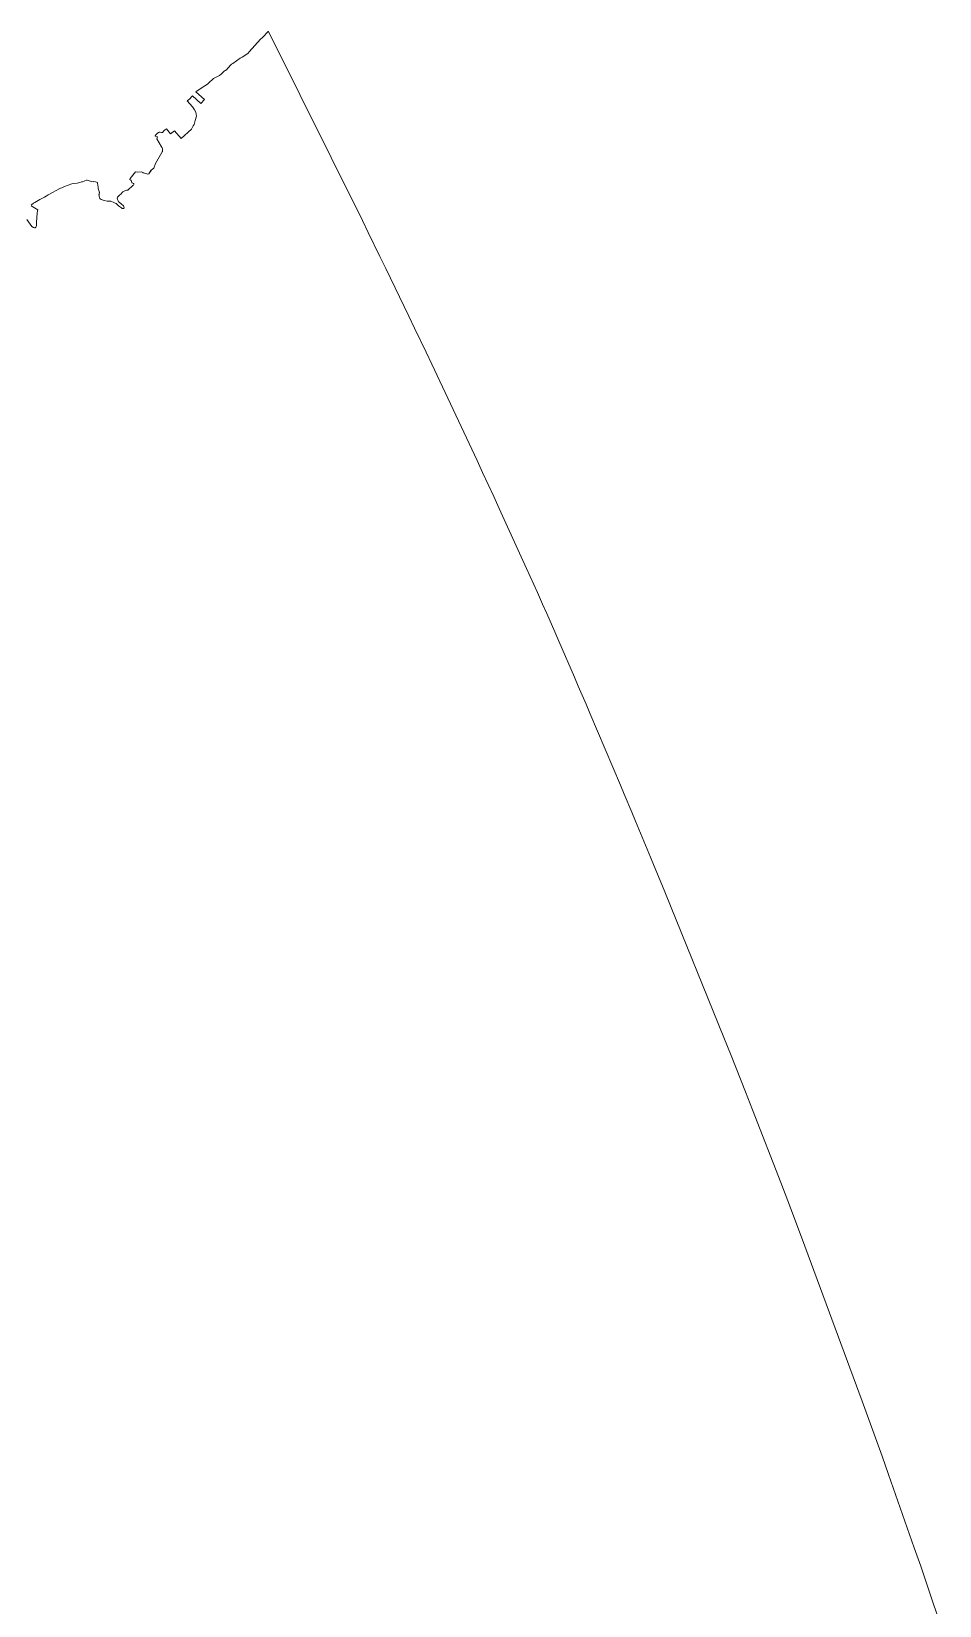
# Model space of a CAD drawing. Header units: metres. Extents: x 3 to 1027712, y 40 to 4430649.
# Drawn here: x 1026868 to 1027241, y 4427257 to 4427902 of the extents above; entities that cross this region are included whole.
import ezdxf

# ---------------------------------------------------------------- set-up
doc = ezdxf.new("R2010")
doc.units = ezdxf.units.M
doc.header["$MEASUREMENT"] = 0
doc.layers.add('RN_LIC_5_km', color=7, linetype='Continuous', lineweight=9, true_color=0xe5f2bf)
doc.layers.add('RN_ZEPA_5_km', color=7, linetype='Continuous', lineweight=9, true_color=0xc2d3f2)

msp = doc.modelspace()

# ---------------------------------------------------------------- linework, layer by layer
at = {"layer": 'RN_LIC_5_km'}
for points in [[(1026868.04, 4427830.96), (1026868.32, 4427831.23), (1026868.81, 4427831.57), (1026869.04, 4427831.69), (1026869.57, 4427832.07), (1026870.91, 4427832.89), (1026871.64, 4427833.22), (1026872.98, 4427833.9), (1026873.58, 4427834.22), (1026874.13, 4427834.62), (1026875.02, 4427835.12), (1026880.13, 4427837.88), (1026880.64, 4427838.04), (1026881.7, 4427838.5), (1026884.69, 4427839.66), (1026885.23, 4427839.77), (1026886.92, 4427839.97), (1026888.02, 4427840.21), (1026888.67, 4427840.44), (1026889.14, 4427840.52), (1026889.74, 4427840.7), (1026890.09, 4427840.9), (1026890.68, 4427841.14), (1026891.01, 4427841.16), (1026891.5, 4427841.09), (1026891.87, 4427840.93), (1026892.91, 4427840.58), (1026893.42, 4427840.5), (1026893.82, 4427840.57), (1026894.37, 4427840.54), (1026895.19, 4427840.24), (1026895.26, 4427840.09), (1026895.3, 4427839.88), (1026895.55, 4427838.28), (1026895.59, 4427837.76), (1026895.83, 4427836.86), (1026895.97, 4427836.44), (1026896.05, 4427836.26), (1026895.9, 4427835.34), (1026895.84, 4427835.13), (1026896.07, 4427834.14), (1026896.22, 4427833.71), (1026896.33, 4427833.52), (1026896.79, 4427833.27), (1026897.59, 4427833.01), (1026897.97, 4427832.84), (1026899.25, 4427832.61), (1026899.81, 4427832.56), (1026900.41, 4427832.61), (1026900.74, 4427832.58), (1026901.96, 4427832.02), (1026902.57, 4427831.7), (1026902.85, 4427831.58), (1026903.52, 4427831.03), (1026903.88, 4427830.63), (1026905.11, 4427829.75), (1026905.36, 4427829.6), (1026905.66, 4427829.53), (1026906, 4427829.59), (1026906.13, 4427829.66), (1026906.19, 4427829.82), (1026906.01, 4427830.41), (1026905.91, 4427830.65), (1026905, 4427831.46), (1026904.14, 4427832.11), (1026903.9, 4427832.33), (1026903.7, 4427832.63), (1026903.58, 4427832.9), (1026903.45, 4427833.29), (1026903.38, 4427833.98), (1026903.4, 4427834.13), (1026904.43, 4427835.09), (1026904.89, 4427835.45), (1026905.12, 4427835.72), (1026905.24, 4427835.97), (1026905.65, 4427836.36), (1026906.22, 4427836.72), (1026906.74, 4427836.94), (1026907.12, 4427837.03), (1026907.4, 4427837.02), (1026907.65, 4427837.11), (1026909.78, 4427838.96), (1026909.99, 4427839.15), (1026910.1, 4427839.37), (1026910.1, 4427839.65), (1026910.04, 4427839.8), (1026909.54, 4427840.06), (1026909.41, 4427840.1), (1026909.14, 4427840.79), (1026909.08, 4427841), (1026908.94, 4427841.17), (1026908.56, 4427841.5), (1026908.6, 4427841.79), (1026910.87, 4427844.63), (1026911.61, 4427844.51), (1026913.32, 4427844.62), (1026913.83, 4427844.26), (1026913.97, 4427844.12), (1026915.45, 4427843.73), (1026915.8, 4427843.67), (1026916.15, 4427843.71), (1026916.34, 4427843.8), (1026917.21, 4427845.07), (1026917.32, 4427845.27), (1026918.43, 4427846.07), (1026919.08, 4427847.94), (1026921.69, 4427852.52), (1026921.78, 4427852.72), (1026921.86, 4427852.93), (1026921.91, 4427853.13), (1026921.95, 4427853.36), (1026921.95, 4427853.57), (1026921.95, 4427853.79), (1026921.91, 4427854.01), (1026921.86, 4427854.21), (1026921.79, 4427854.42), (1026921.68, 4427854.62), (1026921.57, 4427854.81), (1026921.52, 4427854.89), (1026919.66, 4427858.17), (1026919.82, 4427858.87), (1026918.97, 4427859.26), (1026918.93, 4427859.36), (1026919.32, 4427859.96), (1026919.67, 4427860.31), (1026919.74, 4427860.37), (1026920.28, 4427860.76), (1026920.55, 4427860.81), (1026920.93, 4427860.8), (1026921.49, 4427860.67), (1026921.86, 4427860.68), (1026922.17, 4427861), (1026922.25, 4427861.11), (1026922.5, 4427861.46), (1026922.74, 4427861.62), (1026923, 4427861.76), (1026923.47, 4427862.14), (1026923.5, 4427862.15), (1026925.25, 4427860.14), (1026926.83, 4427861.39), (1026929.59, 4427858.2), (1026933.79, 4427862.12), (1026934.47, 4427863.41), (1026934.88, 4427864.02), (1026935.32, 4427865.6), (1026935.87, 4427867.44), (1026935.56, 4427869.04), (1026935.06, 4427870.05), (1026934.3, 4427871.3), (1026932.08, 4427873.68), (1026932.62, 4427874.11), (1026933.18, 4427874.47), (1026934.01, 4427875.48), (1026934.22, 4427875.71), (1026937.72, 4427872.66), (1026939.11, 4427874.25), (1026935.6, 4427877.4), (1026938.22, 4427879.15), (1026940.4, 4427880.57), (1026940.8, 4427880.94), (1026942.87, 4427882.8), (1026943.37, 4427883.11), (1026944.2, 4427883.51), (1026945.3, 4427884.14), (1026945.99, 4427884.66), (1026946.42, 4427885.11), (1026947.38, 4427885.96), (1026947.78, 4427886.18), (1026948.35, 4427886.6), (1026948.63, 4427886.93), (1026950.29, 4427888.72), (1026950.73, 4427889.05), (1026953.77, 4427891.19), (1026954.64, 4427891.67), (1026956.56, 4427892.86), (1026957.04, 4427893.27), (1026957.53, 4427893.83), (1026962.18, 4427898.99), (1026962.78, 4427899.5), (1026963.2, 4427899.99), (1026964.95, 4427901.87), (1026965.33, 4427902.12), (1026965.37, 4427902.14), (1027003.91, 4427824.57), (1027006.33, 4427819.68), (1027011.13, 4427809.89), (1027013.51, 4427804.98), (1027023.01, 4427785.34), (1027025.37, 4427780.42), (1027030.06, 4427770.57), (1027032.4, 4427765.64), (1027050.96, 4427726.14), (1027053.25, 4427721.22), (1027057.82, 4427711.38), (1027060.09, 4427706.45), (1027069.1, 4427686.71), (1027071.32, 4427681.83), (1027075.72, 4427672.05), (1027077.86, 4427667.27), (1027079.56, 4427663.42), (1027082.85, 4427655.92), (1027084.5, 4427652.15), (1027090.92, 4427637.35), (1027092.52, 4427633.64), (1027095.71, 4427626.22), (1027097.3, 4427622.51), (1027109.82, 4427593.02), (1027111.38, 4427589.33), (1027114.48, 4427581.95), (1027116.02, 4427578.25), (1027122.17, 4427563.46), (1027123.69, 4427559.76), (1027126.74, 4427552.35), (1027128.25, 4427548.64), (1027152.26, 4427489.5), (1027155.23, 4427482.1), (1027161.12, 4427467.26), (1027164.03, 4427459.84), (1027175.56, 4427430.08), (1027178.42, 4427422.62), (1027184.06, 4427407.7), (1027186.86, 4427400.23), (1027208.97, 4427340.36), (1027211.7, 4427332.87), (1027217.11, 4427317.85), (1027219.79, 4427310.33), (1027230.37, 4427280.22), (1027232.99, 4427272.68), (1027238.16, 4427257.58), (1027240.71, 4427250.03)], [(1026866.22, 4427824.97), (1026868.36, 4427822.2), (1026869.04, 4427821.71), (1026869.38, 4427821.6), (1026869.63, 4427821.68), (1026869.92, 4427821.85), (1026870.14, 4427822.12), (1026870.26, 4427822.5), (1026870.21, 4427823.95), (1026870.53, 4427827.62), (1026870.71, 4427828.57), (1026870.8, 4427829.06), (1026868.75, 4427830.25), (1026868.06, 4427830.67)]]:
    msp.add_lwpolyline(points, dxfattribs=at)
at = {"layer": 'RN_ZEPA_5_km'}
for points in [[(1026868.04, 4427830.96), (1026868.31, 4427831.23), (1026868.8, 4427831.57), (1026869.04, 4427831.69), (1026869.57, 4427832.07), (1026870.91, 4427832.89), (1026871.64, 4427833.22), (1026872.98, 4427833.9), (1026873.57, 4427834.22), (1026874.13, 4427834.62), (1026875.02, 4427835.12), (1026880.13, 4427837.88), (1026880.64, 4427838.04), (1026881.7, 4427838.5), (1026884.69, 4427839.66), (1026885.23, 4427839.77), (1026886.91, 4427839.97), (1026888.02, 4427840.21), (1026888.67, 4427840.44), (1026889.14, 4427840.52), (1026889.74, 4427840.7), (1026890.09, 4427840.9), (1026890.68, 4427841.14), (1026891.01, 4427841.16), (1026891.5, 4427841.09), (1026891.87, 4427840.93), (1026892.91, 4427840.58), (1026893.42, 4427840.5), (1026893.82, 4427840.57), (1026894.37, 4427840.54), (1026895.19, 4427840.24), (1026895.26, 4427840.09), (1026895.3, 4427839.88), (1026895.55, 4427838.28), (1026895.59, 4427837.76), (1026895.83, 4427836.86), (1026895.97, 4427836.44), (1026896.04, 4427836.26), (1026895.9, 4427835.34), (1026895.84, 4427835.13), (1026896.07, 4427834.14), (1026896.22, 4427833.71), (1026896.33, 4427833.52), (1026896.79, 4427833.27), (1026897.59, 4427833.01), (1026897.96, 4427832.84), (1026899.25, 4427832.61), (1026899.81, 4427832.56), (1026900.41, 4427832.61), (1026900.74, 4427832.58), (1026901.96, 4427832.02), (1026902.57, 4427831.7), (1026902.85, 4427831.58), (1026903.52, 4427831.03), (1026903.88, 4427830.63), (1026905.11, 4427829.75), (1026905.36, 4427829.6), (1026905.66, 4427829.53), (1026906, 4427829.59), (1026906.13, 4427829.66), (1026906.19, 4427829.82), (1026906.01, 4427830.41), (1026905.91, 4427830.65), (1026905, 4427831.46), (1026904.14, 4427832.11), (1026903.9, 4427832.33), (1026903.7, 4427832.63), (1026903.58, 4427832.9), (1026903.45, 4427833.29), (1026903.38, 4427833.98), (1026903.4, 4427834.13), (1026904.43, 4427835.09), (1026904.89, 4427835.45), (1026905.12, 4427835.72), (1026905.24, 4427835.97), (1026905.65, 4427836.36), (1026906.22, 4427836.72), (1026906.74, 4427836.94), (1026907.12, 4427837.03), (1026907.4, 4427837.02), (1026907.65, 4427837.11), (1026909.78, 4427838.96), (1026909.99, 4427839.15), (1026910.1, 4427839.37), (1026910.1, 4427839.65), (1026910.04, 4427839.8), (1026909.54, 4427840.06), (1026909.41, 4427840.1), (1026909.14, 4427840.79), (1026909.08, 4427841), (1026908.94, 4427841.17), (1026908.55, 4427841.5), (1026908.6, 4427841.79), (1026910.87, 4427844.63), (1026911.61, 4427844.51), (1026913.32, 4427844.62), (1026913.83, 4427844.26), (1026913.97, 4427844.12), (1026915.44, 4427843.73), (1026915.8, 4427843.67), (1026916.15, 4427843.71), (1026916.34, 4427843.8), (1026917.2, 4427845.07), (1026917.32, 4427845.27), (1026918.42, 4427846.07), (1026919.08, 4427847.94), (1026921.69, 4427852.52), (1026921.78, 4427852.72), (1026921.85, 4427852.93), (1026921.91, 4427853.13), (1026921.95, 4427853.36), (1026921.95, 4427853.57), (1026921.95, 4427853.79), (1026921.91, 4427854.01), (1026921.86, 4427854.21), (1026921.78, 4427854.42), (1026921.68, 4427854.62), (1026921.57, 4427854.81), (1026921.52, 4427854.89), (1026919.66, 4427858.17), (1026919.82, 4427858.87), (1026918.96, 4427859.26), (1026918.93, 4427859.36), (1026919.32, 4427859.96), (1026919.67, 4427860.31), (1026919.73, 4427860.37), (1026920.28, 4427860.76), (1026920.55, 4427860.81), (1026920.93, 4427860.8), (1026921.48, 4427860.67), (1026921.86, 4427860.68), (1026922.17, 4427861), (1026922.25, 4427861.11), (1026922.5, 4427861.46), (1026922.74, 4427861.62), (1026923, 4427861.76), (1026923.47, 4427862.14), (1026923.5, 4427862.15), (1026925.25, 4427860.14), (1026926.83, 4427861.39), (1026929.59, 4427858.2), (1026933.79, 4427862.12), (1026934.47, 4427863.41), (1026934.88, 4427864.02), (1026935.32, 4427865.6), (1026935.87, 4427867.44), (1026935.56, 4427869.04), (1026935.06, 4427870.05), (1026934.29, 4427871.3), (1026932.08, 4427873.68), (1026932.62, 4427874.11), (1026933.18, 4427874.47), (1026934.01, 4427875.48), (1026934.22, 4427875.71), (1026937.72, 4427872.66), (1026939.1, 4427874.25), (1026935.6, 4427877.4), (1026938.22, 4427879.15), (1026940.4, 4427880.57), (1026940.8, 4427880.94), (1026942.87, 4427882.8), (1026943.37, 4427883.11), (1026944.2, 4427883.51), (1026945.3, 4427884.14), (1026945.99, 4427884.66), (1026946.42, 4427885.11), (1026947.38, 4427885.96), (1026947.78, 4427886.18), (1026948.35, 4427886.6), (1026948.63, 4427886.93), (1026950.29, 4427888.72), (1026950.73, 4427889.05), (1026953.77, 4427891.19), (1026954.64, 4427891.67), (1026956.56, 4427892.86), (1026957.04, 4427893.27), (1026957.53, 4427893.83), (1026962.18, 4427898.99), (1026962.78, 4427899.5), (1026963.2, 4427899.99), (1026964.95, 4427901.87), (1026965.33, 4427902.12), (1026965.37, 4427902.14), (1027003.91, 4427824.57), (1027006.33, 4427819.68), (1027011.13, 4427809.89), (1027013.51, 4427804.98), (1027023.01, 4427785.34), (1027025.37, 4427780.42), (1027030.06, 4427770.57), (1027032.4, 4427765.64), (1027050.96, 4427726.14), (1027053.25, 4427721.22), (1027057.82, 4427711.38), (1027060.09, 4427706.45), (1027069.1, 4427686.71), (1027071.32, 4427681.83), (1027075.72, 4427672.05), (1027077.86, 4427667.27), (1027079.56, 4427663.42), (1027082.85, 4427655.92), (1027084.5, 4427652.15), (1027090.92, 4427637.35), (1027092.52, 4427633.64), (1027095.71, 4427626.22), (1027097.3, 4427622.51), (1027109.82, 4427593.02), (1027111.38, 4427589.33), (1027114.48, 4427581.95), (1027116.02, 4427578.25), (1027122.17, 4427563.46), (1027123.69, 4427559.76), (1027126.74, 4427552.35), (1027128.25, 4427548.64), (1027152.26, 4427489.5), (1027155.23, 4427482.1), (1027161.12, 4427467.26), (1027164.03, 4427459.84), (1027175.56, 4427430.08), (1027178.42, 4427422.62), (1027184.06, 4427407.7), (1027186.86, 4427400.23), (1027208.97, 4427340.36), (1027211.7, 4427332.87), (1027217.11, 4427317.85), (1027219.79, 4427310.33), (1027230.37, 4427280.22), (1027232.99, 4427272.68), (1027238.16, 4427257.58), (1027240.71, 4427250.03)], [(1026866.22, 4427824.97), (1026868.36, 4427822.2), (1026869.04, 4427821.71), (1026869.38, 4427821.6), (1026869.63, 4427821.68), (1026869.92, 4427821.85), (1026870.14, 4427822.12), (1026870.26, 4427822.5), (1026870.21, 4427823.95), (1026870.53, 4427827.62), (1026870.71, 4427828.57), (1026870.8, 4427829.06), (1026868.75, 4427830.25), (1026868.06, 4427830.67)]]:
    msp.add_lwpolyline(points, dxfattribs=at)

doc.saveas('drawing.dxf')
